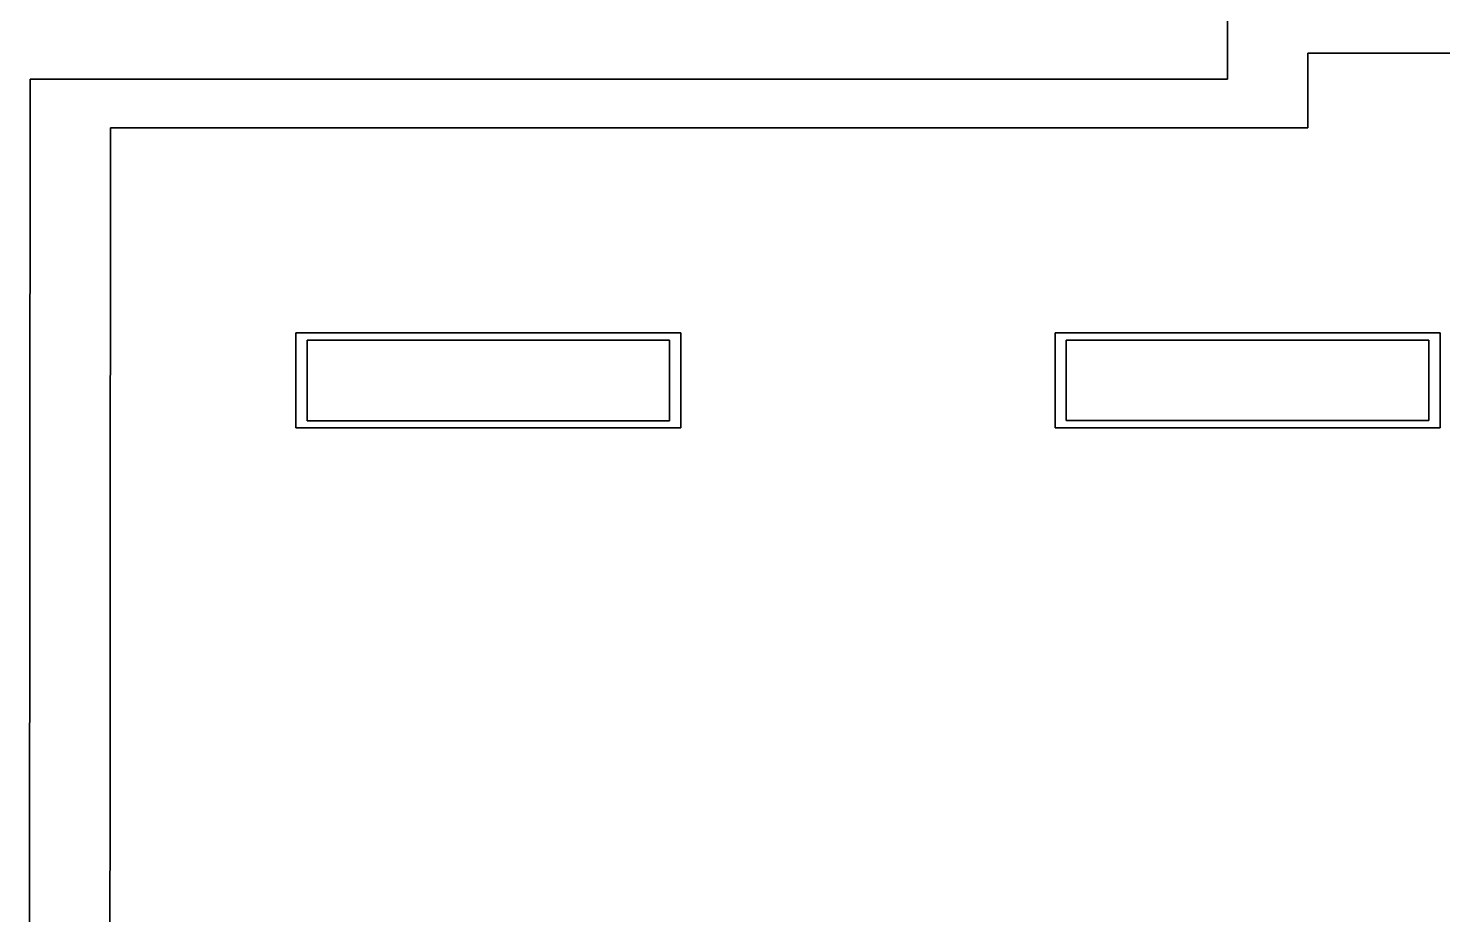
# Model space of a CAD drawing. Header units: metres. Extents: x -0.1 to 64.1, y -0.2 to 39.7.
# Drawn here: x 0 to 4.389, y 6.135 to 8.886 of the extents above; entities that cross this region are included whole.
import ezdxf

# ---------------------------------------------------------------- set-up
doc = ezdxf.new("R2010")
doc.units = ezdxf.units.M
doc.header["$LTSCALE"] = 0.2
for name, color, linetype, true_color in [('DLX_CONT', 7, 'Continuous', 0x969696), ('DLX_LUM', 7, 'Continuous', 0xffd400), ('DLX_ROOF', 7, 'Continuous', 0x7f7f7f)]:
    doc.layers.add(name, color=color, linetype=linetype, true_color=true_color)

msp = doc.modelspace()

# ---------------------------------------------------------------- linework, layer by layer
at = {"layer": 'DLX_CONT'}
for points in [[(3.7202, 9.7284, 0), (3.7209, 8.7283, 0)], [(6.3257, 8.8087, 0), (3.9709, 8.8087, 0)], [(3.9709, 8.8087, 0), (3.9709, 8.5773, 0)], [(0.0055, 8.7283, 0), (0, 0.7405, 0)], [(3.7209, 8.7283, 0), (0.0055, 8.7283, 0)], [(0.2555, 8.5773, 0), (0.2501, 0.8931, 0)], [(3.9709, 8.5773, 0), (0.2555, 8.5773, 0)]]:
    msp.add_polyline3d(points, dxfattribs=at)
at = {"layer": 'DLX_LUM'}
for points in [[(2.0252, 7.9409, 0), (0.8302, 7.9409, 0)], [(0.8302, 7.9409, 0), (0.8302, 7.9409, 0)], [(0.8302, 7.9409, 0), (2.0252, 7.9409, 0)], [(0.8302, 7.9409, 0), (0.8302, 7.6459, 0)], [(0.8302, 7.6459, 0), (0.8302, 7.9409, 0)], [(0.8302, 7.9409, 0), (0.8302, 7.9409, 0)], [(0.8302, 7.6459, 0), (0.8302, 7.9409, 0)], [(0.8302, 7.9409, 0), (2.0252, 7.9409, 0)], [(0.8302, 7.9409, 0), (0.8302, 7.6459, 0)], [(2.0252, 7.9409, 0), (0.8302, 7.9409, 0)], [(1.9902, 7.9184, 0), (0.8652, 7.9184, 0)], [(0.8652, 7.9184, 0), (0.8652, 7.6684, 0)], [(0.8652, 7.9184, 0), (1.9902, 7.9184, 0)], [(0.8652, 7.6684, 0), (0.8652, 7.9184, 0)], [(1.9902, 7.6684, 0), (1.9902, 7.9184, 0)], [(1.9902, 7.9184, 0), (1.9902, 7.6684, 0)], [(2.0252, 7.9409, 0), (2.0252, 7.9409, 0)], [(2.0252, 7.6459, 0), (2.0252, 7.9409, 0)], [(2.0252, 7.9409, 0), (2.0252, 7.9409, 0)], [(2.0252, 7.9409, 0), (2.0252, 7.6459, 0)], [(2.0252, 7.9409, 0), (2.0252, 7.6459, 0)], [(2.0252, 7.6459, 0), (2.0252, 7.9409, 0)], [(4.381, 7.9411, 0), (3.186, 7.941, 0)], [(3.186, 7.941, 0), (4.381, 7.9411, 0)], [(3.186, 7.941, 0), (4.381, 7.9411, 0)], [(4.381, 7.9411, 0), (3.186, 7.941, 0)], [(3.186, 7.941, 0), (3.186, 7.941, 0)], [(3.186, 7.941, 0), (3.186, 7.646, 0)], [(3.186, 7.646, 0), (3.186, 7.941, 0)], [(3.186, 7.941, 0), (3.186, 7.941, 0)], [(3.186, 7.646, 0), (3.186, 7.941, 0)], [(3.186, 7.941, 0), (3.186, 7.646, 0)], [(4.346, 7.9186, 0), (3.221, 7.9185, 0)], [(3.221, 7.9185, 0), (4.346, 7.9186, 0)], [(3.221, 7.9185, 0), (3.221, 7.6685, 0)], [(3.221, 7.6685, 0), (3.221, 7.9185, 0)], [(4.346, 7.6686, 0), (4.346, 7.9186, 0)], [(4.346, 7.9186, 0), (4.346, 7.6686, 0)], [(4.381, 7.9411, 0), (4.381, 7.9411, 0)], [(4.381, 7.6461, 0), (4.381, 7.9411, 0)], [(4.381, 7.9411, 0), (4.381, 7.9411, 0)], [(4.381, 7.9411, 0), (4.381, 7.6461, 0)], [(4.381, 7.9411, 0), (4.381, 7.6461, 0)], [(4.381, 7.6461, 0), (4.381, 7.9411, 0)], [(0.8302, 7.6459, 0), (0.8302, 7.6459, 0)], [(0.8302, 7.6459, 0), (2.0252, 7.6459, 0)], [(2.0252, 7.6459, 0), (0.8302, 7.6459, 0)], [(0.8302, 7.6459, 0), (0.8302, 7.6459, 0)], [(2.0252, 7.6459, 0), (0.8302, 7.6459, 0)], [(0.8302, 7.6459, 0), (2.0252, 7.6459, 0)], [(0.8652, 7.6684, 0), (1.9902, 7.6684, 0)], [(1.9902, 7.6684, 0), (0.8652, 7.6684, 0)], [(2.0252, 7.6459, 0), (2.0252, 7.6459, 0)], [(2.0252, 7.6459, 0), (2.0252, 7.6459, 0)], [(3.186, 7.646, 0), (4.381, 7.6461, 0)], [(4.381, 7.6461, 0), (3.186, 7.646, 0)], [(4.381, 7.6461, 0), (3.186, 7.646, 0)], [(3.186, 7.646, 0), (4.381, 7.6461, 0)], [(3.186, 7.646, 0), (3.186, 7.646, 0)], [(3.186, 7.646, 0), (3.186, 7.646, 0)], [(3.221, 7.6685, 0), (4.346, 7.6686, 0)], [(4.346, 7.6686, 0), (3.221, 7.6685, 0)], [(4.381, 7.6461, 0), (4.381, 7.6461, 0)], [(4.381, 7.6461, 0), (4.381, 7.6461, 0)]]:
    msp.add_polyline3d(points, dxfattribs=at)
at = {"layer": 'DLX_ROOF'}
for points in [[(3.7202, 9.7284, 0), (3.7209, 8.7283, 0)], [(3.7209, 8.7283, 0), (3.7202, 9.7284, 0)], [(3.7209, 8.7283, 0), (3.7202, 9.7284, 0)], [(3.7202, 9.7284, 0), (3.7209, 8.7283, 0)], [(6.3257, 8.8087, 0), (3.9709, 8.8087, 0)], [(3.9709, 8.8087, 0), (3.9709, 8.5773, 0)], [(3.9709, 8.5773, 0), (3.9709, 8.8087, 0)], [(3.9709, 8.8087, 0), (6.3257, 8.8087, 0)], [(0.0055, 8.7283, 0), (0, 0.7405, 0)], [(0, 0.7405, 0), (0.0055, 8.7283, 0)], [(0, 0.7405, 0), (0.0055, 8.7283, 0)], [(0.0055, 8.7283, 0), (0, 0.7405, 0)], [(3.7209, 8.7283, 0), (0.0055, 8.7283, 0)], [(0.0055, 8.7283, 0), (0.0055, 8.7283, 0)], [(0.0055, 8.7283, 0), (3.7209, 8.7283, 0)], [(0.0055, 8.7283, 0), (0.0055, 8.7283, 0)], [(0.0055, 8.7283, 0), (3.7209, 8.7283, 0)], [(3.7209, 8.7283, 0), (0.0055, 8.7283, 0)], [(3.7209, 8.7283, 0), (3.7209, 8.7283, 0)], [(3.7209, 8.7283, 0), (3.7209, 8.7283, 0)], [(0.2555, 8.5773, 0), (0.2501, 0.8931, 0)], [(0.2501, 0.8931, 0), (0.2555, 8.5773, 0)], [(3.9709, 8.5773, 0), (0.2555, 8.5773, 0)], [(0.2555, 8.5773, 0), (3.9709, 8.5773, 0)]]:
    msp.add_polyline3d(points, dxfattribs=at)

doc.saveas('drawing.dxf')
